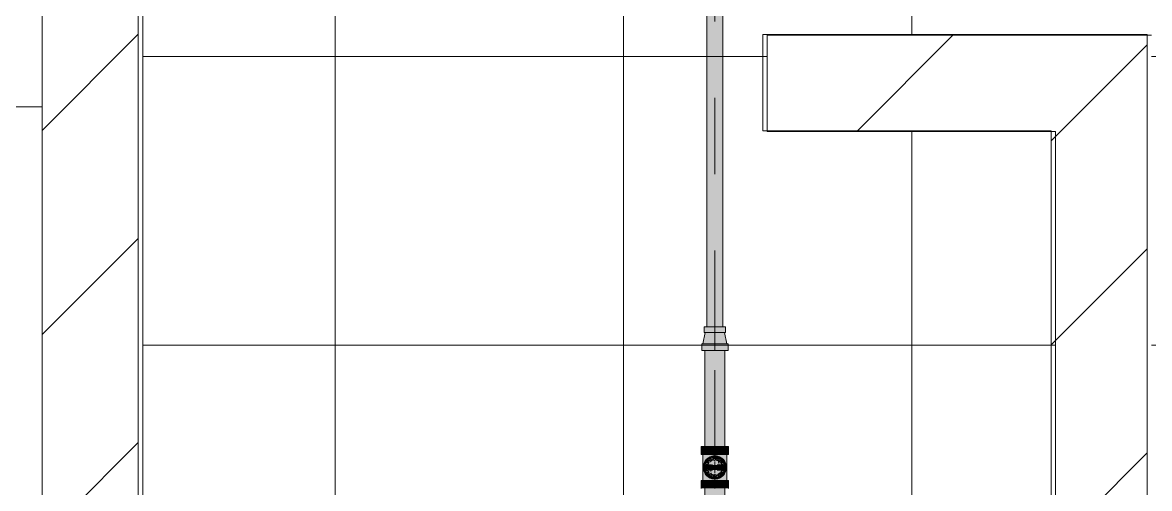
# Model space of a CAD drawing. Header units: millimetres. Extents: x -4000 to 187956, y -58990 to 162485.
# Drawn here: x 7709 to 10054, y 136406 to 137375 of the extents above; entities that cross this region are included whole.
import ezdxf

# ---------------------------------------------------------------- set-up
doc = ezdxf.new("R2010")
doc.units = ezdxf.units.MM
doc.linetypes.add('Dash 1_16_', pattern=[317.5, 158.75, -158.75])
for name, color, linetype, lineweight in [('A-FLOR', 192, 'Continuous', 13), ('A-FLOR-PATT', 8, 'Continuous', 13), ('A-WALL', 113, 'Continuous', 13), ('A-WALL-PATT', 111, 'Continuous', 13), ('F-SPRN', 3, 'Continuous', 9), ('P-PIPE', 3, 'Continuous', 9), ('P-PIPE-CNTR', 3, 'Continuous', 9)]:
    doc.layers.add(name, color=color, linetype=linetype, lineweight=lineweight)
pattern_1 = [(45, (0, 0), (-212.13203, 212.13203), [])]

# ---------------------------------------------------------------- blocks, each defined once
blk = doc.blocks.new('CMF2_NHAXUONG_A_rvt-1-0_000')
at = {"layer": 'A-FLOR-PATT', "lineweight": 9}
h = blk.add_hatch(dxfattribs=at)
h.set_pattern_fill('FP_25', color=252, style=0, pattern_type=2)
h.set_pattern_definition([(89.998, (160159.3, 137898.8), (-600, 0.021), []), (179.998, (160159.3, 137898.8), (-0.021, -600), [])])
h.paths.add_polyline_path([(154749.9, 498.9), (160009.4, 498.9), (160009.3, 1898.5), (156700.3, 1898.5), (156700.4, 1498.5), (156600.4, 1498.5), (156600.4, 2298.5), (158059, 2298.5), (158059, 5748.6), (156099.9, 5748.4), (156099.9, 4399.9), (155999.9, 4399.9), (155999.9, 5748.5), (154749.9, 5748.5), (154749.9, 751.9)])
h.paths.add_polyline_path([(160209.3, 1748.7), (165509.4, 1749.4), (165509.1, 3698.3), (162659.1, 3698.3), (162659.1, 3548.4), (162459.1, 3548.4), (162459.1, 4948.7), (161059.3, 4948.8), (161059.3, 4898.3), (160209.4, 4898.9), (160209.3, 3698.4), (160859.1, 3698.4), (160859.1, 3498.4), (160209.1, 3498.4), (160209.3, 1920)])
h.paths.add_polyline_path([(158997.5, 2198.5), (159409.4, 2198.5), (159409.4, 3498.6), (158258.8, 3498.6), (158258.8, 2198.5), (158714, 2198.5)])
h.paths.add_polyline_path([(159280.9, 3698.4), (160009.1, 3698.4), (160009.1, 4898.7), (159959, 4898.6), (159959.9, 5848.6), (158258.6, 5848.6), (158258.6, 3698.4)])
h.paths.add_polyline_path([(83409, 5348.5), (85559, 5348.5), (85559, 6948.5), (83409, 6948.5), (83409, 5424.1)])
h.paths.add_polyline_path([(83209.3, 5348.6), (83209.3, 10108.8), (82009.3, 10108.8), (82009.3, 8808.8), (80984.3, 8808.8), (80984, 7248.5), (82234, 7248.5), (82234, 5348.6)])
h.paths.add_polyline_path([(80485.4, 6361), (80784.3, 6361), (80784.3, 8808.8), (79759.3, 8808.8), (79759.3, 10108.8), (78559.3, 10108.8), (78559.3, 6361), (79918.5, 6361)])
h.paths.add_polyline_path([(79959.3, 9008.8), (81809.3, 9008.8), (81809.3, 10208.8), (79959.3, 10208.8), (79959.3, 10096.2)])
h.paths.add_polyline_path([(5374.6, 15998.7), (5859, 15998.7), (5859, 18498.6), (509, 18498.6), (509, 17048.6), (4299.8, 17048.6), (4299.8, 15998.7), (5091.1, 15998.7)])
h.paths.add_polyline_path([(4409, 18698.6), (5959, 18698.6), (5959, 20998.6), (4409, 20998.6), (4409, 19440.5)])
h.paths.add_polyline_path([(509, 21198.6), (5859, 21198.6), (5859, 24898.3), (3969.3, 24898.3), (3969.3, 22848.6), (4609.3, 22848.6), (4609.3, 22743.9), (3769.3, 22743.9), (3769.3, 24698.7), (509, 24698.7), (509, 22798.6), (2129.3, 22798.6), (2129.3, 23198.6), (2229.3, 23198.6), (2229.3, 22398.6), (509, 22398.6), (509, 21776.6)])
h.paths.add_polyline_path([(4249.8, 73948.5), (5800.2, 73948.6), (5800.2, 76398.6), (4359, 76398.6), (4359, 76098.6), (509.3, 76098.7), (509.3, 73998.6), (4159, 73998.6), (4159, 74648.7), (4249.8, 74648.7), (4249.8, 74338.3)])
h.paths.add_polyline_path([(161750.2, 73948.5), (161750.2, 74640), (161850.2, 74640), (161850.3, 73998.6), (165509.4, 73998.7), (165509.4, 76098.7), (161659.5, 76098.6), (161659.5, 76398.6), (160200, 76398.6), (160200, 73948.6), (161548.4, 73948.6)])
h.paths.add_polyline_path([(161548.4, 76598.6), (161659, 76598.6), (161659, 78298.6), (160209, 78298.6), (160209, 76598.6)])
h.paths.add_polyline_path([(5091.1, 76598.6), (5809.5, 76598.6), (5809.5, 78298.6), (4359.5, 78298.6), (4359.5, 76598.6)])
h.paths.add_polyline_path([(160199.7, 78498.6), (161659.3, 78498.7), (161659.6, 78798.6), (165509.6, 78798.7), (165509.1, 80348.6), (161859.5, 80348.6), (161859.5, 80048.7), (161750, 80048.7), (161750, 80948.7), (160200.2, 80948.3), (160200, 80178.5)])
h.paths.add_polyline_path([(5709.5, 78498.6), (5709.5, 80948.3), (4250, 80948.3), (4250, 80299.3), (4149.8, 80299.3), (4149.8, 80348.6), (509.3, 80348.6), (508.9, 78798.7), (4159.2, 78798.6), (4159.5, 78498.6), (5091.1, 78498.6)])
h.paths.add_polyline_path([(86109.5, 132101.2), (86109.5, 133323.8), (84609.5, 133323.8), (84609.5, 132101.2)])
h.paths.add_polyline_path([(83259.5, 132200.9), (84409.5, 132200.9), (84409.5, 133523.8), (85259.5, 133523.8), (85259.3, 134848.4), (83259.5, 134848.4), (83259.5, 132740.2)])
h.paths.add_polyline_path([(87459.3, 132201.2), (87459.3, 134848.6), (85459.5, 134848.2), (85459.5, 133523.8), (86309.5, 133526.1), (86309.5, 132201.2), (86721, 132201.2)])
h.paths.add_polyline_path([(11209.2, 135098.7), (11209, 140698.7), (6109.3, 140698.7), (6109.3, 139698.7), (6059, 139698.7), (6059, 139098.7), (9550.3, 139098.7), (9550.3, 139498.7), (9650.3, 139498.7), (9650.3, 138698.7), (7959.6, 138698.7), (7959.6, 135098.7), (9859, 135098.8), (9859, 137148.7), (9259, 137148.7), (9259, 137348.7), (10059, 137348.7), (10059, 135098.8), (10759.9, 135098.7)])
h.paths.add_polyline_path([(156349.9, 135098.8), (156349.9, 136499.7), (156449.9, 136499.7), (156449.9, 135098.8), (158059.1, 135098.8), (158059.1, 138698.7), (156349.9, 138698.7), (156349.9, 139498.7), (156449.9, 139498.7), (156449.9, 139098.7), (159959.7, 139098.7), (159959.7, 140698.8), (154809.2, 140698.6), (154808.9, 135098.8)])
h.paths.add_polyline_path([(162549.8, 135998.6), (162549.8, 137398.7), (162659, 137398.7), (162659, 137248.8), (165509.4, 137248.8), (165509.6, 139448.5), (160159.5, 139448.5), (160159.5, 137398.7), (160750.2, 137398.7), (160750.2, 137298.7), (160149.8, 137298.7), (160149.8, 135998.8), (161548.4, 135998.7)])
h.paths.add_polyline_path([(3449.8, 135998.7), (5900.2, 135998.7), (5900.2, 137297.6), (5248.6, 137297.6), (5248.6, 137398.7), (5859, 137398.7), (5859, 139448.7), (509.4, 139448.7), (509.4, 137248.8), (3449.8, 137249.9), (3449.8, 136244.3)])
h.paths.add_polyline_path([(6059, 137398.7), (7159.6, 137398.7), (7159.6, 138698.7), (6059, 138698.7), (6059, 137412.3)])
h.paths.add_polyline_path([(158858.9, 137398.7), (159959, 137398.7), (159959, 138698.7), (158858.9, 138698.7), (158858.9, 137412.3)])
at = {"layer": 'A-WALL-PATT', "lineweight": 9}
h = blk.add_hatch(dxfattribs=at)
h.set_pattern_fill('FP_13', color=250, style=0, pattern_type=2)
h.set_pattern_definition(pattern_1)
h.paths.add_polyline_path([(7750.1, 127349.9), (7950.1, 127349.9), (7950.1, 138700.1), (7750.1, 138700.1), (7750.1, 128068)])
h = blk.add_hatch(dxfattribs=at)
h.set_pattern_fill('FP_13', color=250, style=0, pattern_type=2)
h.set_pattern_definition(pattern_1)
h.paths.add_polyline_path([(7750.1, 137200.1), (7750.1, 137400.1), (6100.2, 137400.1), (6100.2, 137200.1), (7358.6, 137200.1)])
h = blk.add_hatch(dxfattribs=at)
h.set_pattern_fill('FP_13', color=250, style=0, pattern_type=2)
h.set_pattern_definition(pattern_1)
h.paths.add_polyline_path([(9849.8, 137150.1), (9849.8, 137350.1), (9249.8, 137350.1), (9249.8, 137150.1), (9626.1, 137150.1)])
h = blk.add_hatch(dxfattribs=at)
h.set_pattern_fill('FP_13', color=250, style=0, pattern_type=2)
h.set_pattern_definition(pattern_1)
h.paths.add_polyline_path([(9849.8, 135100), (10049.8, 135100), (10049.8, 137350.1), (9849.8, 137350.1), (9849.8, 136244.3)])
at = {"layer": 'A-FLOR', "color": 93, "lineweight": 15}
for p, q in [((7959.6, 135285.1), (7959.6, 138100.1)), ((9259, 137150.1), (9259, 137348.7)), ((9259, 137348.7), (10049.8, 137348.7)), ((10059, 137348.7), (10049.8, 137348.7)), ((9259, 137150.1), (9259, 137148.7)), ((9259, 137148.7), (9849.9, 137148.7)), ((9859, 137148.7), (9849.9, 137148.7)), ((9859, 135098.8), (9859, 137148.7))]:
    blk.add_line(p, q, dxfattribs=at)
at = {"layer": 'A-FLOR', "color": 94, "lineweight": 15}
for p, q in [((7959.6, 138100.1), (7959.6, 135285.1)), ((10049.8, 137348.7), (10059, 137348.7)), ((9259, 137148.7), (9259, 137150.1)), ((9849.9, 137148.7), (9259, 137148.7))]:
    blk.add_line(p, q, dxfattribs=at)
at = {"layer": 'A-FLOR', "color": 81, "lineweight": 15}
for p, q in [((10049.8, 137348.7), (9259, 137348.7)), ((9259, 137348.7), (9259, 137150.1)), ((9849.9, 137148.7), (9859, 137148.7)), ((9859, 137148.7), (9859, 135098.8))]:
    blk.add_line(p, q, dxfattribs=at)
at = {"layer": 'A-WALL', "color": 90, "lineweight": 15}
for p, q in [((7950.1, 135100), (7950.1, 138700.1)), ((9849.8, 137350.1), (9249.8, 137350.1)), ((9249.8, 137350.1), (9249.8, 137150.1)), ((10049.8, 137350.1), (9849.8, 137350.1)), ((10049.8, 135100), (10049.8, 137350.1)), ((6766.6, 137200.1), (7750.1, 137200.1)), ((7750.1, 137200.1), (7750.1, 127349.9)), ((9249.8, 137150.1), (9849.8, 137150.1)), ((9849.8, 137150.1), (9849.8, 135100))]:
    blk.add_line(p, q, dxfattribs=at)
at = {"layer": 'A-WALL', "color": 35, "lineweight": 15}
for p, q in [((7950.1, 136130.1), (7950.1, 138100.1)), ((7750.1, 137200.1), (7750.1, 136130.1))]:
    blk.add_line(p, q, dxfattribs=at)
at = {"layer": 'A-WALL', "color": 53, "lineweight": 15}
blk.add_line((7750.1, 137400.1), (7750.1, 137200.1), dxfattribs=at)
blk = doc.blocks.new('Sprinkler_Up - DN20-V25-0_000')
at = {"layer": 'F-SPRN', "transparency": 33554534}
for points in [[(-22.2, 0), (-3.9, 0.7), (-1.7, 2.9), (-1.2, 3.5), (-0.6, 4), (0.6, 4), (1.2, 3.5), (1.7, 2.9), (4.6, 0), (22.2, 0), (17.8, 13.2), (6.9, 21.2), (-6.9, 21.2), (-18, 13.1), (-20.5, 5.2)], [(-6.9, -21.2), (6.9, -21.2), (18, -13.1), (22.2, 0), (3.9, -0.7), (1.7, -2.9), (1.2, -3.5), (0.6, -4), (-0.6, -4), (-1.2, -3.5), (-1.7, -2.9), (-4.6, 0), (-22.2, 0), (-18, -13.1), (-12.4, -17.1)], [(0, -16.7), (4.3, -16.1), (11.8, -11.8), (16.1, -4.3), (16.1, 4.3), (9.9, 13.2), (8.3, 14.4), (0, 16.7), (-4.3, 16.1), (-11.8, 11.8), (-16.1, 4.3), (-16.1, -4.3), (-11.8, -11.8), (-8.3, -14.4)], [(0, -15.6), (7.8, -13.5), (13.5, -7.8), (15.1, -4), (15.1, 4), (13.5, 7.8), (7.8, 13.5), (0, 15.6), (-8.2, 13.2), (-11, 11), (-15.1, 4), (-15.1, -4), (-11, -11), (-7.8, -13.5)], [(-10.9, -5.5), (-10.9, 5.4), (-14.5, 5.4), (-14.5, -5.5)], [(-7.7, -5.5), (-7.7, 5.4), (-10.9, 5.4), (-10.9, -5.5)], [(0, -5.5), (0, 5.4), (-7.7, 5.4), (-7.7, -5.5)], [(0, 0), (5.7, 0), (2.9, 4.9), (-2.9, 4.9), (-5.7, 0)], [(2.9, -4.9), (5.7, 0), (-5.7, 0), (-2.9, -4.9)], [(0, 0), (4.6, 0), (0, 4.6), (-4.6, 0)], [(0, -4.6), (4.6, 0), (-4.6, 0)], [(0, -2.6), (1.3, 0), (-1.8, 0)], [(-1.3, 0), (1.8, 0), (0, 2.6)], [(7.7, -5.5), (7.7, 5.4), (0, 5.4), (0, -5.5)], [(10.9, -5.5), (10.9, 5.4), (7.7, 5.4), (7.7, -5.5)], [(14.5, -5.5), (14.5, 5.4), (10.9, 5.4), (10.9, -5.5)]]:
    blk.add_hatch(color=1, dxfattribs=at).paths.add_polyline_path(points)
at = {"layer": 'F-SPRN', "color": 1}
for p, q in [((-11.5, 5.4), (-14.5, 5.4)), ((-14.5, 5.4), (-11.3, 5.4)), ((-14.5, 5.4), (-14.5, 3.7)), ((-14.5, 3.3), (-14.5, 0)), ((-11.5, 5.4), (-11.5, 4)), ((-10.9, 1.9), (-10.9, 3.6)), ((-10.8, 5.4), (-8, 5.4)), ((-8.1, 5.4), (-10.8, 5.4)), ((-8.1, 5.4), (-8.1, 2.8)), ((-8.1, 2.5), (-8.1, 0.7)), ((-7.7, 4.8), (-7.7, 2.7)), ((-7.7, 4.8), (-7.7, 2.7)), ((-7.7, 2.1), (-7.7, 0.5)), ((-7.7, 2.1), (-7.7, 0.5)), ((-6.7, 5.4), (-4.7, 5.4)), ((-5.8, 3.8), (-5.8, 2.2)), ((-2.1, 0), (-2.1, 0)), ((-2.1, 0), (-2.1, -0.1)), ((-1.6, 1.3), (-1.7, 1.2)), ((-0.6, 2), (-0.6, 2)), ((-0.5, 2), (-0.6, 2)), ((0, 2.1), (-0.1, 2.1)), ((-0.1, 2.1), (-0.1, 2.1)), ((2.1, 0.3), (2, 0.4)), ((2.1, 0), (2.1, 0.1)), ((2.1, 0), (2.1, 0)), ((4.7, 5.4), (6.5, 5.4)), ((7.7, 5.4), (10.8, 5.4)), ((7.7, 5.2), (7.7, 2.7)), ((7.7, 5.2), (7.7, 2.7)), ((7.7, 2.3), (7.7, 0.5)), ((7.7, 2.3), (7.7, 0.5)), ((10.8, 5.4), (8.1, 5.4)), ((8.1, 5.4), (8.1, 2.8)), ((8.1, 2.5), (8.1, 0.4)), ((10.9, 5.4), (14.5, 5.4)), ((10.9, 3.6), (10.9, 0.2)), ((14.5, 5.4), (11.5, 5.4)), ((11.5, 5.4), (11.5, 4)), ((11.5, 3), (11.5, 0.2)), ((14.5, 5.4), (14.5, -5.5)), ((-14.5, -1.3), (-14.5, -3.7)), ((-11.1, -5.5), (-14.5, -5.5)), ((-14.5, -5.5), (-11.5, -5.5)), ((-10.9, -2.6), (-10.9, -1.3)), ((-10.8, -5.5), (-8.1, -5.5)), ((-7.8, -5.5), (-10.8, -5.5)), ((-8.1, -4.2), (-8.1, -5.5)), ((-7.7, -2.7), (-7.7, -4)), ((-7.7, -2.7), (-7.7, -4)), ((-7, -5.5), (-5.8, -5.5)), ((-4.8, -5.5), (-7, -5.5)), ((-5.8, -2.3), (-5.8, -3.8)), ((0, -2.1), (0.1, -2.1)), ((7, -5.5), (4.8, -5.5)), ((5.8, -2.2), (5.8, -3.8)), ((5.8, -5.5), (7, -5.5)), ((7.7, -0.5), (7.7, -2.3)), ((7.7, -0.5), (7.7, -2.3)), ((7.7, -2.7), (7.7, -5.4)), ((7.7, -2.7), (7.7, -5.4)), ((10.8, -5.5), (7.7, -5.5)), ((8.1, -0.4), (8.1, -2.5)), ((8.1, -2.8), (8.1, -5.5)), ((8.1, -5.5), (10.8, -5.5)), ((10.9, -0.2), (10.9, -3.6)), ((14.5, -5.5), (10.9, -5.5)), ((11.5, -0.2), (11.5, -3)), ((11.5, -4), (11.5, -5.5)), ((11.5, -5.5), (14.5, -5.5))]:
    blk.add_line(p, q, dxfattribs=at)
at = {"layer": 'F-SPRN', "color": 1, "flags": 128}
for points in [[(-1.9, 0.8), (-1.9, 0.8), (-2, 0.7), (-2, 0.6), (-2, 0.5), (-2, 0.5), (-2, 0.4), (-2.1, 0.3), (-2.1, 0.2), (-2.1, 0.1), (-2.1, 0)], [(-1.7, 1.2), (-1.7, 1.1), (-1.8, 1.1), (-1.8, 1), (-1.9, 0.9), (-1.9, 0.8)], [(-1.5, 1.4), (-1.6, 1.3), (-1.6, 1.3)], [(-1, 1.8), (-1.1, 1.8), (-1.2, 1.7), (-1.2, 1.7), (-1.3, 1.6), (-1.4, 1.6), (-1.4, 1.5), (-1.5, 1.5), (-1.5, 1.4)], [(-0.6, 2), (-0.7, 2), (-0.8, 1.9), (-0.9, 1.9), (-0.9, 1.9), (-1, 1.8)], [(-0.3, 2.1), (-0.4, 2), (-0.5, 2)], [(-0.1, 2.1), (-0.2, 2.1), (-0.3, 2.1)], [(0.4, 2), (0.3, 2.1), (0.2, 2.1), (0.1, 2.1), (0, 2.1)], [(0.8, 1.9), (0.7, 2), (0.6, 2), (0.5, 2), (0.4, 2), (0.4, 2)], [(2, 0.4), (2, 0.5), (2, 0.6), (2, 0.7), (1.9, 0.7), (1.9, 0.8), (1.9, 0.9), (1.8, 1), (1.8, 1), (1.8, 1.1), (1.7, 1.2), (1.7, 1.2), (1.6, 1.3), (1.6, 1.4), (1.5, 1.4), (1.4, 1.5), (1.4, 1.5), (1.3, 1.6), (1.3, 1.7), (1.2, 1.7), (1.1, 1.7), (1.1, 1.8), (1, 1.8), (0.9, 1.9), (0.8, 1.9), (0.8, 1.9)], [(2.1, 0.1), (2.1, 0.2), (2.1, 0.2), (2.1, 0.3)], [(-2.1, -0.1), (-2.1, -0.2), (-2.1, -0.2), (-2.1, -0.3)], [(-2.1, -0.3), (-2, -0.4), (-2, -0.5), (-2, -0.6), (-2, -0.7), (-1.9, -0.7), (-1.9, -0.8), (-1.9, -0.9), (-1.8, -1), (-1.8, -1), (-1.8, -1.1), (-1.7, -1.2), (-1.7, -1.2), (-1.6, -1.3), (-1.6, -1.4), (-1.5, -1.4), (-1.4, -1.5), (-1.4, -1.5), (-1.3, -1.6), (-1.3, -1.7), (-1.2, -1.7), (-1.1, -1.7), (-1.1, -1.8), (-1, -1.8), (-0.9, -1.9), (-0.8, -1.9), (-0.8, -1.9), (-0.7, -2), (-0.6, -2), (-0.5, -2), (-0.4, -2), (-0.4, -2), (-0.3, -2.1), (-0.2, -2.1), (-0.1, -2.1), (0, -2.1)], [(0.1, -2.1), (0.1, -2.1), (0.2, -2.1), (0.3, -2.1), (0.4, -2), (0.5, -2), (0.6, -2), (0.6, -2), (0.7, -2), (0.8, -1.9), (0.9, -1.9), (0.9, -1.9), (1, -1.8), (1.1, -1.8), (1.2, -1.7), (1.2, -1.7), (1.3, -1.6), (1.4, -1.6), (1.4, -1.5), (1.5, -1.5), (1.5, -1.4), (1.6, -1.3), (1.6, -1.3), (1.7, -1.2), (1.7, -1.1), (1.8, -1.1), (1.8, -1), (1.9, -0.9), (1.9, -0.8), (1.9, -0.8), (2, -0.7), (2, -0.6), (2, -0.5), (2, -0.5), (2, -0.4), (2.1, -0.3), (2.1, -0.2), (2.1, -0.1), (2.1, 0)]]:
    blk.add_lwpolyline(points, dxfattribs=at)
at = {"layer": 'F-SPRN', "color": 1}
for radius, start, end in [(22.2, 360, 180), (21.9, 165.6773, 179.2615), (21.9, 144.7698, 162.6613), (21.9, 142.518, 144), (21.9, 126.6942, 142.518), (16.7, 167.6802, 180), (16.7, 167.6802, 180), (16.7, 155.3879, 164.9693), (16.7, 155.3879, 164.9693), (15.6, 166.4265, 180), (15.6, 166.4265, 180), (15.6, 150.9409, 165), (15.6, 159.6139, 165), (16.7, 136.7213, 149.931), (16.7, 136.7213, 149.931), (15.6, 150.9409, 156.3845), (15.6, 138.4214, 150), (15.6, 138.4214, 150), (21.9, 108.2621, 125.7507), (15.6, 126.205, 133.2078), (15.6, 126.205, 133.2078), (16.7, 121.4181, 126.9869), (16.7, 121.4181, 126.9869), (16.7, 106.5995, 120), (16.7, 106.5995, 120), (15.6, 120, 121.8808), (15.6, 120, 121.8808), (15.6, 114.4363, 119.9813), (15.6, 114.4363, 119.9813), (21.9, 99.348, 107.901), (4.63, 155.7832, 180), (4.63, 155.7832, 180), (16.7, 96.4143, 105), (16.7, 96.4143, 105), (4.63, 109.0192, 138.2703), (4.63, 109.0192, 138.2703), (21.9, 90.145, 98.8503), (15.6, 95.5762, 100.6843), (15.6, 95.5762, 100.6843), (2.56, 109.0192, 168.8278), (2.56, 109.0192, 168.8278), (2.04, 109.0192, 180), (16.7, 83.0684, 90), (16.7, 83.0684, 90), (4.63, 17.9592, 90), (4.63, 17.9592, 90), (3.81, 57.0577, 90), (2.56, 14.5599, 90), (2.56, 14.5599, 90), (2.04, 10.4703, 90), (21.9, 72.5583, 89.4624), (15.6, 75.573, 80.5892), (15.6, 75.573, 80.5892), (3.81, 16.1605, 43.8358), (15.6, 67.5614, 74.5481), (15.6, 67.5614, 74.5481), (16.7, 60, 75), (16.7, 60, 75), (15.6, 60.0187, 65.5637), (15.6, 60.0187, 65.5637), (21.9, 54.2493, 71.7379), (15.6, 58.1192, 60), (15.6, 58.1192, 60), (16.7, 53.0131, 58.5819), (16.7, 53.0131, 58.5819), (15.6, 46.7922, 53.795), (15.6, 46.7922, 53.795), (15.6, 30, 41.5786), (15.6, 30, 41.5786), (16.7, 30, 43.2787), (16.7, 30, 43.2787), (21.9, 37.482, 53.3058), (15.6, 23.6155, 29.5646), (15.6, 15, 29.5646), (15.6, 15, 20.3861), (16.7, 15, 24.6121), (16.7, 15, 24.6121), (15.6, 360, 13.6618), (15.6, 0, 13.6618), (16.7, 360, 12.3198), (16.7, 0, 12.3198), (21.9, 36, 37.482), (21.9, 15.1849, 35.2302), (21.9, 0.7385, 14.3227), (22.2, 180, 360), (21.9, 180.7385, 194.3227), (21.9, 197.3387, 215.2302), (21.9, 216.7299, 233.3058), (16.7, 180, 192.3198), (16.7, 180, 192.3198), (16.7, 195.0307, 204.6121), (16.7, 195.0307, 204.6121), (15.6, 181.9082, 193.6618), (15.6, 181.9082, 193.6618), (15.6, 197.3339, 209.5646), (15.6, 197.3339, 209.5646), (16.7, 210.069, 223.2787), (16.7, 210.069, 223.2787), (15.6, 212.5472, 221.5786), (15.6, 212.5472, 221.5786), (21.9, 234.2493, 251.7379), (16.7, 229.4249, 238.5819), (16.7, 229.4249, 238.5819), (15.6, 233.795, 240), (15.6, 233.795, 240), (16.7, 240, 255), (16.7, 240, 255), (15.6, 240.0187, 254.5481), (15.6, 240.0187, 254.5481), (21.9, 252.5583, 269.4624), (4.63, 197.9592, 0), (4.63, 197.9592, 270), (15.6, 255, 267.64), (15.6, 255, 267.64), (3.81, 196.1605, 360), (2.56, 191.1677, 0), (2.56, 191.1677, 360), (2.04, 190.4703, 0), (16.7, 263.0684, 270), (16.7, 263.0684, 270), (4.63, 270, 360), (21.9, 270.145, 278.8503), (15.6, 275.5762, 280.6843), (15.6, 275.5762, 280.6843), (16.7, 276.4143, 285), (16.7, 276.4143, 285), (21.9, 279.348, 287.901), (16.7, 286.5995, 300), (16.7, 286.5995, 300), (15.6, 294.4363, 299.9813), (15.6, 294.4363, 299.9813), (21.9, 288.2621, 305.7507), (15.6, 300, 313.2078), (15.6, 300, 313.2078), (16.7, 301.4181, 310.5751), (16.7, 301.4181, 310.5751), (15.6, 318.4214, 330), (15.6, 318.4214, 330), (16.7, 316.7213, 330), (16.7, 316.7213, 330), (21.9, 306.6942, 323.2701), (15.6, 330.4354, 345), (15.6, 330.4354, 336.3845), (15.6, 339.6139, 345), (15.6, 346.3382, 360), (15.6, 346.3382, 360), (16.7, 335.3879, 345), (16.7, 335.3879, 345), (16.7, 347.6802, 360), (16.7, 347.6802, 360), (21.9, 324.7698, 344.8151), (21.9, 345.6773, 359.2615)]:
    blk.add_arc((0, 0), radius, start, end, dxfattribs=at)
blk = doc.blocks.new('Steel_Transition_Threaded_HoaPhat - Standard-V28-0_000')
at = {"layer": 'P-PIPE', "lineweight": 13, "transparency": 33554534}
h = blk.add_hatch(color=1, dxfattribs=at)
h.paths.add_polyline_path([(9150, 136427.6), (9155.8, 136428.4), (9161.3, 136430.6), (9165.9, 136434.2), (9169.5, 136438.8), (9171.7, 136444.3), (9172.5, 136450.1), (9171.7, 136455.9), (9168, 136463.3), (9165.9, 136466), (9161.3, 136469.6), (9155.8, 136471.8), (9150, 136472.6), (9144.2, 136471.8), (9138.8, 136469.6), (9132, 136463.3), (9130.1, 136460.4), (9128.3, 136455.9), (9127.5, 136450.1), (9128.3, 136444.3), (9130.5, 136438.8), (9134.1, 136434.2), (9138.8, 136430.6), (9144.2, 136428.4)])
h.paths.add_polyline_path([(9150, 136430), (9144.8, 136430.7), (9140, 136432.7), (9135.8, 136435.9), (9132.6, 136440), (9130.1, 136448.5), (9130.1, 136451.7), (9130.6, 136455.3), (9135, 136463.3), (9135.8, 136464.3), (9140, 136467.5), (9144.8, 136469.5), (9150, 136470.2), (9155.2, 136469.5), (9160.1, 136467.5), (9165, 136463.3), (9167.4, 136460.1), (9169.4, 136455.3), (9170.1, 136450.1), (9169.4, 136444.9), (9167.4, 136440), (9164.2, 136435.9), (9160.1, 136432.7), (9155.2, 136430.7)])
for points in [[(9150, 136430), (9150, 136433.7), (9141.8, 136435.9), (9135.8, 136441.9), (9133.6, 136450.1), (9135.8, 136458.3), (9141.8, 136464.3), (9150, 136466.5), (9150, 136470.2), (9144.8, 136469.5), (9140, 136467.5), (9135, 136463.3), (9132.6, 136460.1), (9130.1, 136451.7), (9130.1, 136448.5), (9130.6, 136444.9), (9132.6, 136440), (9135.8, 136435.9), (9140, 136432.7), (9144.8, 136430.7)], [(9150, 136431.6), (9154.8, 136432.2), (9159.3, 136434.1), (9163.1, 136437), (9166, 136440.8), (9167.9, 136445.3), (9168.5, 136450.1), (9167.9, 136454.9), (9166, 136459.3), (9162.9, 136463.3), (9159.3, 136466.1), (9154.8, 136468), (9150, 136468.6), (9145.2, 136468), (9140.8, 136466.1), (9136.9, 136463.2), (9134, 136459.3), (9132.1, 136454.9), (9131.5, 136450.1), (9132.1, 136445.3), (9134, 136440.8), (9136.9, 136437), (9140.8, 136434.1), (9145.2, 136432.2)], [(9150, 136430), (9155.2, 136430.7), (9160.1, 136432.7), (9164.2, 136435.9), (9167.4, 136440), (9169.4, 136444.9), (9170.1, 136450.1), (9169.4, 136455.3), (9165, 136463.3), (9164.2, 136464.3), (9160.1, 136467.5), (9155.2, 136469.5), (9150, 136470.2), (9150, 136466.5), (9158.2, 136464.3), (9164.2, 136458.3), (9166.4, 136450.1), (9164.2, 136441.9), (9158.2, 136435.9), (9150, 136433.7)]]:
    blk.add_hatch(color=1, dxfattribs=at).paths.add_polyline_path(points)
at = {"layer": 'P-PIPE', "color": 20, "lineweight": 13}
for radius, start, end in [(22.5, 90, 270), (22.5, 150, 165), (22.5, 135, 150), (20.1, 150, 162.7449), (18.5, 157.6232, 165), (18.5, 157.6232, 165), (20.1, 139.8677, 148.1553), (18.5, 136.4297, 150), (18.5, 136.4297, 150), (22.5, 120, 135), (20.1, 135, 138.6435), (20.1, 128.8856, 135), (16.4, 143.5463, 150), (18.5, 134.3867, 135), (18.5, 134.3867, 135), (18.5, 123.4976, 133.2041), (18.5, 123.4976, 133.2041), (20.1, 120, 125.0043), (22.5, 105, 120), (20.1, 109.6859, 120), (18.5, 106.819, 120), (18.5, 106.819, 120), (16.4, 115.1607, 120), (16.4, 107.4657, 111.9681), (22.5, 90, 105), (20.1, 100.9975, 105), (18.5, 91.4353, 103.2046), (18.5, 91.4353, 103.2046), (16.4, 96.2132, 104.6042), (20.1, 90.5246, 98.5089), (22.5, 75, 90), (22.5, 270, 90), (18.5, 78.0986, 90), (18.5, 78.0986, 90), (20.1, 75.0607, 87.9279), (18.5, 60, 75), (18.5, 60, 75), (16.4, 66.9681, 72.9388), (20.1, 60, 75), (22.5, 60, 75), (20.1, 54.9957, 60), (18.5, 46.7959, 56.5024), (18.5, 46.7959, 56.5024), (22.5, 45, 60), (20.1, 45, 51.1144), (18.5, 45, 45.6133), (18.5, 45, 45.6133), (16.4, 30, 38.0319), (18.5, 30, 43.5703), (18.5, 30, 43.5703), (20.1, 41.3565, 45), (20.1, 31.8447, 40.1323), (22.5, 30, 45), (18.5, 15, 22.3768), (18.5, 15, 22.3768), (20.1, 17.2551, 30), (22.5, 15, 30), (22.5, 165, 180), (22.5, 180, 195), (22.5, 195, 210), (20.1, 175.8245, 180), (20.1, 180, 184.1755), (20.1, 166.0499, 175.3595), (20.1, 184.6405, 193.9501), (22.5, 210, 225), (20.1, 197.2551, 210), (18.5, 166.5939, 193.4061), (18.5, 166.5939, 180), (18.5, 180, 193.4061), (18.5, 195, 202.3768), (18.5, 195, 202.3768), (20.1, 211.8447, 225), (16.4, 168.5467, 178.9063), (16.4, 184.8393, 191.4533), (18.5, 210, 223.5703), (18.5, 210, 223.5703), (22.5, 225, 240), (16.4, 158.0319, 163.506), (20.1, 225, 231.1144), (16.4, 210.6635, 216.4537), (18.5, 226.7959, 236.5024), (18.5, 226.7959, 236.5024), (20.1, 234.9957, 240), (16.4, 230.4733, 236.6389), (18.5, 240, 255), (18.5, 240, 255), (16.4, 240, 246.5955), (16.4, 250.3629, 255), (16.4, 264.1652, 268.506), (16.4, 276.2132, 283.9063), (16.4, 287.4657, 291.9681), (18.5, 286.819, 300), (18.5, 286.819, 300), (16.4, 293.4045, 300), (20.1, 300, 305.0043), (18.5, 303.4976, 313.2041), (18.5, 303.4976, 313.2041), (22.5, 300, 315), (20.1, 308.8856, 315), (18.5, 316.4297, 330), (18.5, 316.4297, 330), (20.1, 315, 328.1553), (16.4, 338.0319, 342.8691), (22.5, 315, 330), (16.4, 353.5463, 8.0319), (18.5, 337.6232, 345), (18.5, 337.6232, 345), (20.1, 330, 342.7449), (18.5, 346.5939, 13.4061), (18.5, 0, 13.4061), (18.5, 346.5939, 0), (20.1, 0, 13.9501), (20.1, 346.0499, 0), (22.5, 330, 345), (22.5, 0, 15), (22.5, 345, 0), (22.5, 240, 255), (20.1, 240, 255), (22.5, 255, 270), (20.1, 255.0607, 267.9279), (18.5, 258.0986, 270), (18.5, 258.0986, 270), (22.5, 270, 285), (20.1, 270.5246, 278.5089), (18.5, 271.4353, 283.2046), (18.5, 271.4353, 283.2046), (20.1, 280.9975, 285), (22.5, 285, 300), (20.1, 289.6859, 300)]:
    blk.add_arc((9150, 136450.1), radius, start, end, dxfattribs=at)

msp = doc.modelspace()

# ---------------------------------------------------------------- block references
at = {"lineweight": 5}
msp.add_blockref('CMF2_NHAXUONG_A_rvt-1-0_000', (0, 0), dxfattribs=at)

# ---------------------------------------------------------------- next in the draw order: hatches: boundary and pattern name
at = {"layer": 'P-PIPE', "transparency": 33554534}
for points in [[(9150, 136742.6), (9150, 139409.5), (9133.3, 139409.5), (9133.9, 136742.6), (9145.7, 136742.6)], [(9150, 136742.6), (9166.7, 136742.6), (9166.1, 139409.5), (9150, 139409.5), (9150, 136828.3)], [(9150, 136730.8), (9172.5, 136730.8), (9171.7, 136742.6), (9127.5, 136742.6), (9128.3, 136730.8), (9144.2, 136730.8)], [(9137.6, 136706.9), (9174.8, 136706.9), (9169.4, 136730.8), (9129.9, 136730.8), (9126.1, 136706.9), (9132.5, 136706.9)], [(9150, 136693.6), (9177.4, 136693.6), (9176.4, 136706.9), (9122.7, 136706.9), (9123.6, 136693.6), (9142.9, 136693.6)], [(9129.6, 136493.8), (9150, 136493.8), (9150, 136693.6), (9128.9, 136693.6), (9128.9, 136493.8)], [(9150, 136493.8), (9171.1, 136493.8), (9170.4, 136693.6), (9150, 136693.6), (9150, 136536.3)], [(9135.7, 136477.1), (9150, 136477.1), (9150, 136493.8), (9121.4, 136493.8), (9122.4, 136477.1), (9130.1, 136477.1)], [(9178.6, 136477.1), (9177.7, 136493.8), (9150, 136493.8), (9150, 136477.1), (9177.7, 136477.1)], [(9128.1, 136423.1), (9150, 136423.1), (9150, 136428.9), (9140.8, 136431.3), (9133.9, 136436.8), (9131.7, 136439.4), (9129.2, 136446.2), (9130.1, 136456.4), (9133.9, 136463.4), (9137.7, 136467), (9144.3, 136470.2), (9150, 136471.2), (9150, 136477.1), (9124.7, 136477.1), (9125.6, 136423.1)], [(9150, 136426), (9156.2, 136426.8), (9162.1, 136429.2), (9167.1, 136433), (9170.9, 136438), (9173.3, 136443.8), (9174.1, 136450.1), (9173.3, 136456.3), (9170, 136463.3), (9167.1, 136467.1), (9162.1, 136471), (9156.2, 136473.4), (9150, 136474.2), (9143.8, 136473.4), (9137.9, 136471), (9133, 136467.1), (9129.1, 136462.1), (9126.7, 136456.3), (9125.9, 136450.1), (9126.7, 136443.8), (9130.1, 136436.7), (9133, 136433), (9137.9, 136429.2), (9143.8, 136426.8)], [(9141.7, 136435.6), (9142.8, 136437.6), (9141.7, 136441.7), (9142.8, 136445.9), (9145.8, 136449), (9157.2, 136454.3), (9158.4, 136458.4), (9156.7, 136463.3), (9155.9, 136464.3), (9150, 136466.8), (9141.7, 136464.6), (9135.5, 136458.4), (9133.3, 136450.1), (9135.5, 136441.7), (9138.2, 136438.3)], [(9150, 136433.4), (9158.4, 136435.6), (9161.8, 136438.3), (9166.1, 136445.8), (9166.1, 136454.4), (9160, 136463.3), (9158.4, 136464.6), (9150, 136466.8), (9145.7, 136466.2), (9138.2, 136461.9), (9133.9, 136454.4), (9133.9, 136445.8), (9138.2, 136438.3), (9141.7, 136435.6)], [(9171.9, 136423.1), (9175.3, 136423.1), (9174.4, 136477.1), (9150, 136477.1), (9150, 136471.2), (9159.2, 136468.9), (9166.1, 136463.4), (9168.3, 136460.7), (9170.8, 136454), (9170.8, 136446.2), (9166.1, 136436.8), (9162.3, 136433.2), (9155.7, 136430), (9150, 136428.9), (9150, 136423.1), (9167.9, 136423.1)], [(9129.8, 136406.5), (9150, 136406.5), (9150, 136423.1), (9121.4, 136423.1), (9122.4, 136406.5), (9125.2, 136406.5)], [(9178.6, 136406.5), (9177.7, 136423.1), (9150, 136423.1), (9150, 136406.5), (9177.7, 136406.5)], [(9150, 134725.1), (9150, 136406.5), (9128.9, 136406.5), (9129.6, 134725.1), (9144.5, 134725.1)], [(9150, 134725.1), (9171.1, 134725.1), (9170.4, 136406.5), (9150, 136406.5), (9150, 135076.2)]]:
    msp.add_hatch(color=1, dxfattribs=at).paths.add_polyline_path(points)

# ---------------------------------------------------------------- next in the draw order: linework, layer by layer
at = {"layer": 'P-PIPE', "color": 20, "lineweight": 13}
for p, q in [((9133.3, 139409.5), (9133.3, 136742.6)), ((9166.7, 136742.6), (9166.7, 139409.5)), ((9127.5, 136742.6), (9127.5, 136730.8)), ((9128.3, 136742.6), (9127.5, 136742.6)), ((9172.5, 136742.6), (9127.5, 136742.6)), ((9130.5, 136742.6), (9128.3, 136742.6)), ((9133.2, 136742.6), (9130.5, 136742.6)), ((9133.3, 136742.6), (9133.9, 136742.6)), ((9134, 136742.6), (9138.2, 136742.6)), ((9138.1, 136742.6), (9134.1, 136742.6)), ((9138.7, 136742.6), (9161.3, 136742.6)), ((9161.3, 136742.6), (9138.8, 136742.6)), ((9161.8, 136742.6), (9166, 136742.6)), ((9165.9, 136742.6), (9161.9, 136742.6)), ((9166.1, 136742.6), (9166.7, 136742.6)), ((9169.5, 136742.6), (9166.8, 136742.6)), ((9171.7, 136742.6), (9169.5, 136742.6)), ((9172.5, 136742.6), (9171.7, 136742.6)), ((9172.5, 136730.8), (9172.5, 136742.6)), ((9129.9, 136730.8), (9125.2, 136706.9)), ((9127.5, 136730.8), (9172.5, 136730.8)), ((9127.5, 136730.8), (9128.3, 136730.8)), ((9128.3, 136730.8), (9129.8, 136730.8)), ((9130.6, 136730.8), (9144.2, 136730.8)), ((9144.8, 136730.8), (9155.2, 136730.8)), ((9155.8, 136730.8), (9169.4, 136730.8)), ((9174.8, 136706.9), (9170.1, 136730.8)), ((9170.2, 136730.8), (9171.7, 136730.8)), ((9171.7, 136730.8), (9172.5, 136730.8)), ((9122.7, 136706.9), (9122.7, 136693.6)), ((9123.6, 136706.9), (9122.7, 136706.9)), ((9177.4, 136706.9), (9122.7, 136706.9)), ((9122.7, 136693.6), (9177.4, 136693.6)), ((9122.7, 136693.6), (9123.6, 136693.6)), ((9125, 136706.9), (9123.6, 136706.9)), ((9123.6, 136693.6), (9126.3, 136693.6)), ((9142.9, 136706.9), (9126.3, 136706.9)), ((9126.3, 136693.6), (9128.7, 136693.6)), ((9128.9, 136693.6), (9128.9, 136493.8)), ((9129.6, 136693.6), (9128.9, 136693.6)), ((9168.3, 136693.6), (9131.7, 136693.6)), ((9131.7, 136693.6), (9168.4, 136693.6)), ((9156.4, 136706.9), (9143.6, 136706.9)), ((9173.7, 136706.9), (9157.1, 136706.9)), ((9171.1, 136693.6), (9170.4, 136693.6)), ((9171.1, 136493.8), (9171.1, 136693.6)), ((9171.3, 136693.6), (9173.7, 136693.6)), ((9173.7, 136693.6), (9176.4, 136693.6)), ((9176.4, 136706.9), (9175, 136706.9)), ((9177.4, 136706.9), (9176.4, 136706.9)), ((9176.4, 136693.6), (9177.4, 136693.6)), ((9177.4, 136693.6), (9177.4, 136706.9)), ((9121.4, 136493.8), (9121.4, 136477.1)), ((9122.4, 136493.8), (9121.4, 136493.8)), ((9150, 136493.8), (9121.4, 136493.8)), ((9125.2, 136493.8), (9122.4, 136493.8)), ((9128.8, 136493.8), (9125.2, 136493.8)), ((9128.9, 136493.8), (9135.1, 136493.8)), ((9135, 136493.8), (9129.8, 136493.8)), ((9135.6, 136493.8), (9164.4, 136493.8)), ((9150, 136493.8), (9135.7, 136493.8)), ((9164.3, 136493.8), (9150, 136493.8)), ((9178.6, 136493.8), (9150, 136493.8)), ((9164.9, 136493.8), (9170.3, 136493.8)), ((9170.2, 136493.8), (9165, 136493.8)), ((9170.4, 136493.8), (9171.1, 136493.8)), ((9174.8, 136493.8), (9171.2, 136493.8)), ((9177.7, 136493.8), (9174.8, 136493.8)), ((9178.6, 136493.8), (9177.7, 136493.8)), ((9178.6, 136477.1), (9178.6, 136493.8)), ((9121.4, 136477.1), (9122.4, 136477.1)), ((9121.4, 136477.1), (9150, 136477.1)), ((9122.4, 136477.1), (9124.6, 136477.1)), ((9124.7, 136477.1), (9124.7, 136423.1)), ((9125.6, 136477.1), (9124.7, 136477.1)), ((9125.6, 136477.1), (9124.7, 136477.1)), ((9125.5, 136477.1), (9134.7, 136477.1)), ((9129.6, 136477.1), (9125.6, 136477.1)), ((9128.1, 136477.1), (9125.6, 136477.1)), ((9129.6, 136477.1), (9128.1, 136477.1)), ((9134.6, 136477.1), (9129.9, 136477.1)), ((9132.1, 136477.1), (9129.9, 136477.1)), ((9137.4, 136477.1), (9132.1, 136477.1)), ((9141.9, 136477.1), (9135.6, 136477.1)), ((9135.7, 136477.1), (9141.9, 136477.1)), ((9142.6, 136477.1), (9137.4, 136477.1)), ((9143.4, 136477.1), (9150, 136477.1)), ((9150, 136477.1), (9143.5, 136477.1)), ((9150, 136477.1), (9143.5, 136477.1)), ((9150, 136477.1), (9156.6, 136477.1)), ((9150, 136477.1), (9178.6, 136477.1)), ((9156.5, 136477.1), (9150, 136477.1)), ((9156.5, 136477.1), (9150, 136477.1)), ((9162.6, 136477.1), (9157.4, 136477.1)), ((9158.1, 136477.1), (9164.3, 136477.1)), ((9164.4, 136477.1), (9158.1, 136477.1)), ((9167.9, 136477.1), (9162.6, 136477.1)), ((9165.3, 136477.1), (9174.5, 136477.1)), ((9175.3, 136477.1), (9165.4, 136477.1)), ((9171.9, 136477.1), (9167.9, 136477.1)), ((9174.4, 136477.1), (9171.9, 136477.1)), ((9175.3, 136477.1), (9174.4, 136477.1)), ((9175.3, 136423.1), (9175.3, 136477.1)), ((9175.4, 136477.1), (9177.7, 136477.1)), ((9177.7, 136477.1), (9178.6, 136477.1)), ((9121.4, 136423.1), (9121.4, 136406.5)), ((9122.4, 136423.1), (9121.4, 136423.1)), ((9150, 136423.1), (9121.4, 136423.1)), ((9124.6, 136423.1), (9122.4, 136423.1)), ((9124.7, 136423.1), (9129.6, 136423.1)), ((9124.7, 136423.1), (9125.6, 136423.1)), ((9134.7, 136423.1), (9125.5, 136423.1)), ((9125.6, 136423.1), (9128.1, 136423.1)), ((9128.1, 136423.1), (9129.6, 136423.1)), ((9129.9, 136423.1), (9134.6, 136423.1)), ((9129.9, 136423.1), (9132.1, 136423.1)), ((9132.1, 136423.1), (9137.4, 136423.1)), ((9135.6, 136423.1), (9141.9, 136423.1)), ((9141.9, 136423.1), (9135.7, 136423.1)), ((9137.4, 136423.1), (9142.6, 136423.1)), ((9150, 136423.1), (9143.4, 136423.1)), ((9143.5, 136423.1), (9150, 136423.1)), ((9143.5, 136423.1), (9150, 136423.1)), ((9156.6, 136423.1), (9150, 136423.1)), ((9178.6, 136423.1), (9150, 136423.1)), ((9150, 136423.1), (9156.5, 136423.1)), ((9150, 136423.1), (9156.5, 136423.1)), ((9157.4, 136423.1), (9162.6, 136423.1)), ((9164.3, 136423.1), (9158.1, 136423.1)), ((9158.1, 136423.1), (9164.4, 136423.1)), ((9162.6, 136423.1), (9167.9, 136423.1)), ((9174.5, 136423.1), (9165.3, 136423.1)), ((9165.4, 136423.1), (9174.4, 136423.1)), ((9167.9, 136423.1), (9171.9, 136423.1)), ((9171.9, 136423.1), (9174.4, 136423.1)), ((9174.4, 136423.1), (9175.3, 136423.1)), ((9174.4, 136423.1), (9175.3, 136423.1)), ((9177.7, 136423.1), (9175.4, 136423.1)), ((9178.6, 136423.1), (9177.7, 136423.1)), ((9178.6, 136406.5), (9178.6, 136423.1)), ((9128.9, 136406.5), (9128.9, 134725.1)), ((9171.1, 134725.1), (9171.1, 136406.5))]:
    msp.add_line(p, q, dxfattribs=at)
for radius, start, end in [(24.1, 90, 270), (24.1, 150, 165), (24.1, 135, 150), (21.1, 150, 154.6013), (24.1, 120, 135), (21.1, 128.0211, 141.0043), (21.1, 120, 125.8689), (24.1, 105, 120), (21.1, 113.0211, 120), (24.1, 90, 105), (21.1, 99.731, 105), (21.1, 90, 98.0211), (24.1, 75, 90), (24.1, 270, 90), (21.1, 75, 90), (24.1, 60, 75), (21.1, 54.4236, 65.5764), (24.1, 45, 60), (21.1, 39.3488, 51.9789), (24.1, 30, 45), (21.1, 26.4435, 30), (21.1, 15, 21.9789), (24.1, 15, 30), (24.1, 165, 180), (24.1, 180, 195), (24.1, 195, 210), (21.1, 165.7378, 177.7452), (21.1, 182.0242, 192.7707), (24.1, 210, 225), (21.1, 161.1604, 165), (21.1, 195, 203.0211), (21.1, 205.3987, 210), (21.1, 213.8363, 218.0211), (21.1, 218.1596, 233.0211), (21.1, 306.9789, 315), (21.1, 317.2293, 321.8404), (21.1, 321.9789, 326.1637), (24.1, 315, 330), (21.1, 330, 334.6013), (21.1, 336.9789, 345), (21.1, 2.0242, 14.2622), (21.1, 345.7378, 351.9789), (24.1, 330, 345), (21.1, 353.0708, 357.9758), (24.1, 0, 15), (24.1, 345, 0), (24.1, 225, 240), (21.1, 234.1311, 240), (24.1, 240, 255), (21.1, 242.2293, 251.1321), (24.1, 255, 255.2105), (24.1, 255.2105, 270), (21.1, 255, 261.9292), (21.1, 261.9789, 267.7707), (21.1, 270, 276.9789), (24.1, 270, 284.7895), (21.1, 279.731, 285), (24.1, 285, 300), (24.1, 284.7895, 285), (21.1, 291.9789, 305.8689), (24.1, 300, 315)]:
    msp.add_arc((9150, 136450.1), radius, start, end, dxfattribs=at)
at = {"layer": 'P-PIPE', "color": 1}
for centre, radius, start, end in [((9150, 136458.4), 8.35, 69.0027, 79.2369), ((9150, 136458.4), 8.35, 20.1285, 29.0413), ((9150, 136458.4), 8.35, 8.0385, 17.9918), ((9150, 136458.4), 8.35, 352.2824, 1.6717), ((9150, 136450.1), 16.7, 46.0317, 51.8726), ((9150, 136450.1), 16.7, 39.3092, 45.2846), ((9150, 136450.1), 16.7, 32.3031, 39.2955), ((9150, 136450.1), 16.7, 23.314, 31.0974), ((9150, 136450.1), 16.7, 170.1108, 177.203), ((9150, 136450.1), 16.7, 182.797, 189.8892), ((9150, 136450.1), 16.7, 190.2154, 195.2487), ((9150, 136450.1), 16.7, 157.579, 164.2722), ((9150, 136450.1), 16.7, 231.8726, 237.203), ((9150, 136441.7), 8.35, 172.0327, 181.5407), ((9150, 136441.7), 8.35, 199.9004, 209.0413), ((9150, 136441.7), 8.35, 131.0366, 150), ((9150, 136441.7), 8.35, 226.6998, 237.8461), ((9150, 136441.7), 8.35, 115.6806, 125.5287), ((9150, 136441.7), 8.35, 100.6842, 114.0387), ((9150, 136441.7), 8.35, 249.0027, 259.2369), ((9150, 136441.7), 8.35, 90, 100.6842), ((9150, 136458.4), 8.35, 270, 280.6842), ((9150, 136458.4), 8.35, 316.3183, 330), ((9150, 136450.1), 16.7, 308.1274, 313.9683), ((9150, 136450.1), 16.7, 314.7154, 320.6908), ((9150, 136450.1), 16.7, 328.9026, 336.686), ((9150, 136450.1), 16.7, 16.9375, 22.421), ((9150, 136450.1), 16.7, 337.2636, 343.0625), ((9150, 136450.1), 16.7, 4.3093, 9.8892), ((9150, 136450.1), 16.7, 264.6626, 273.5288)]:
    msp.add_arc(centre, radius, start, end, dxfattribs=at)
at = {"layer": 'P-PIPE-CNTR', "color": 1, "linetype": 'Dash 1_16_'}
for p, q in [((9150, 136742.6), (9150, 139409.5)), ((9150, 136742.6), (9150, 139409.5)), ((9150, 136493.8), (9150, 136693.6)), ((9150, 136493.8), (9150, 136693.6)), ((9150, 136472.6), (9150, 136475.1)), ((9150, 136471.2), (9150, 136472.6)), ((9150, 136468.6), (9150, 136470.2)), ((9150, 136463.6), (9150, 136465.2)), ((9150, 136459.8), (9150, 136462.6)), ((9150, 136455.5), (9150, 136459.1)), ((9125, 136450.1), (9127.5, 136450.1)), ((9127.8, 136450.1), (9129.9, 136450.1)), ((9130.1, 136450.1), (9131.5, 136450.1)), ((9131.5, 136450.1), (9133.3, 136450.1)), ((9136.9, 136450.1), (9140.4, 136450.1)), ((9140.4, 136450.1), (9142.3, 136450.1)), ((9145.4, 136450.1), (9147.6, 136450.1)), ((9148.7, 136450.1), (9150, 136450.1)), ((9150, 136452.6), (9150, 136454.3)), ((9150, 136450.1), (9150, 136452.1)), ((9150, 136448), (9150, 136450.1)), ((9150, 136450.1), (9151.3, 136450.1)), ((9150, 136445.9), (9150, 136447.5)), ((9150, 136441.1), (9150, 136444.6)), ((9150, 136438.1), (9150, 136440.4)), ((9150, 136435), (9150, 136436.5)), ((9151.8, 136450.1), (9154.6, 136450.1)), ((9155.7, 136450.1), (9163.5, 136450.1)), ((9166.4, 136450.1), (9168.5, 136450.1)), ((9168.5, 136450.1), (9172.2, 136450.1)), ((9172.5, 136450.1), (9175, 136450.1)), ((9150, 136432.2), (9150, 136433.4)), ((9150, 136430), (9150, 136431.6)), ((9150, 136427.6), (9150, 136428.9)), ((9150, 136425.1), (9150, 136426.8))]:
    msp.add_line(p, q, dxfattribs=at)
at = {"layer": 'P-PIPE-CNTR', "color": 20, "lineweight": 13}
for p, q in [((9150, 136693.6), (9150, 136742.6)), ((9150, 136493.8), (9150, 136474.2)), ((9150, 136474.2), (9150, 136472.6)), ((9150, 136472.6), (9150, 136471.2)), ((9150, 136470.2), (9150, 136468.6)), ((9150, 136465.2), (9150, 136463.6)), ((9150, 136462.6), (9150, 136459.8)), ((9150, 136459.1), (9150, 136456.5)), ((9150, 136454.3), (9150, 136452.6)), ((9150, 136452.1), (9150, 136450.1)), ((9150, 136450.1), (9150, 136448)), ((9150, 136447.5), (9150, 136445.9)), ((9150, 136444.6), (9150, 136441.1)), ((9150, 136440.4), (9150, 136438.1)), ((9150, 136436.5), (9150, 136435)), ((9150, 136433.4), (9150, 136432.2)), ((9150, 136431.6), (9150, 136430)), ((9150, 136428.9), (9150, 136427.6)), ((9150, 136426), (9150, 136406.5))]:
    msp.add_line(p, q, dxfattribs=at)

# ---------------------------------------------------------------- next in the draw order: block references
at = {"layer": 'F-SPRN', "color": 1}
msp.add_blockref('Sprinkler_Up - DN20-V25-0_000', (9150, 136450.1), dxfattribs=at)
at = {"layer": 'P-PIPE', "color": 20, "lineweight": 13}
msp.add_blockref('Steel_Transition_Threaded_HoaPhat - Standard-V28-0_000', (0, 0), dxfattribs=at)

doc.saveas('drawing.dxf')
